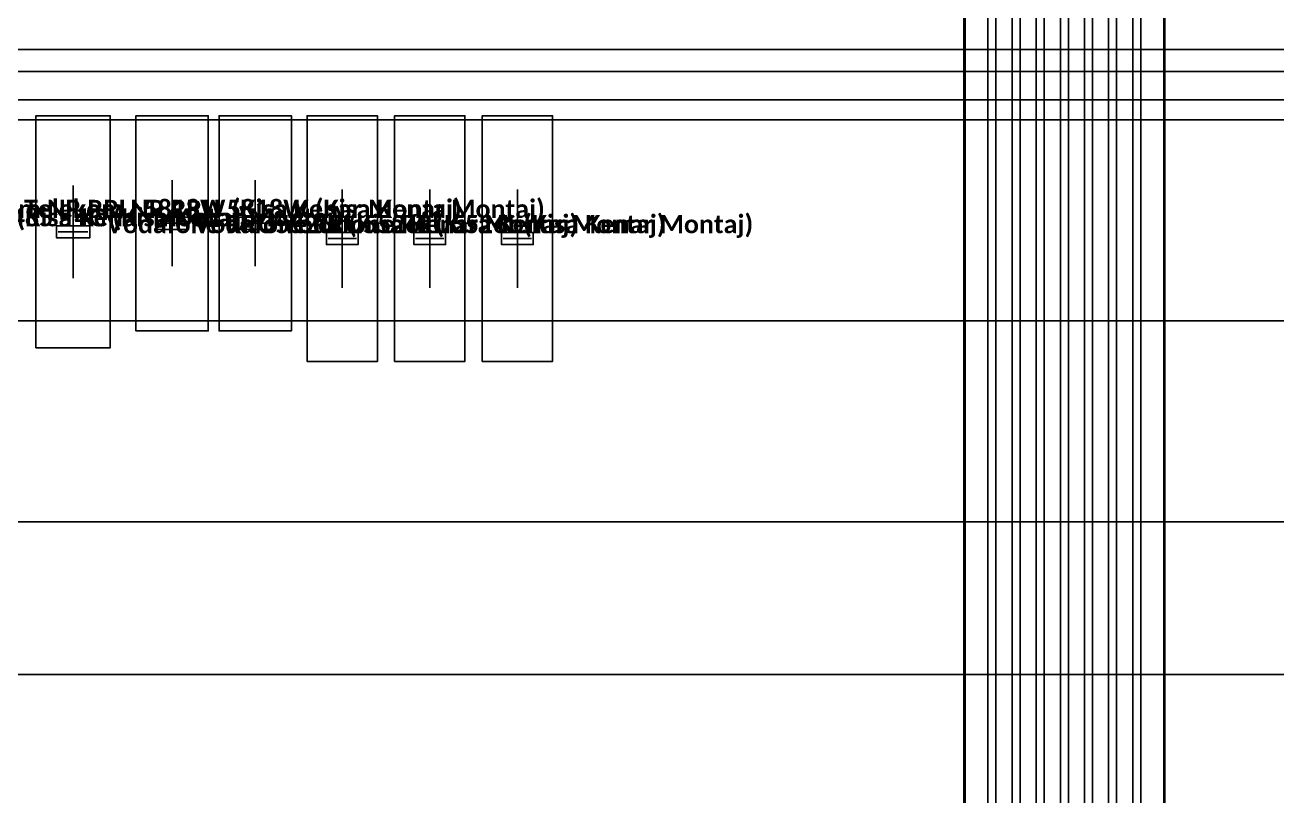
# Model space of a CAD drawing. Header units: metres. Extents: x -25 to 25, y -60.4 to 35.
# Drawn here: x -2.584 to 0.529, y 0.618 to 2.536 of the extents above; entities that cross this region are included whole.
import ezdxf
from ezdxf.enums import TextEntityAlignment as Align

# ---------------------------------------------------------------- set-up
doc = ezdxf.new("R2010")
doc.units = ezdxf.units.M
for name, color, linetype in [('CELIK_KIRIS_KOLON', 9, 'CONTINUOUS'), ('EKP_TURK_TELEKOM_RRU', 4, 'CONTINUOUS'), ('EKP_TURKCELL_RRU', 5, 'CONTINUOUS'), ('EKP_VODAFONE_RRU', 1, 'CONTINUOUS'), ('KBL_ENERJI_2X25', 5, 'CONTINUOUS'), ('MONTAJ_BORULARI', 2, 'CONTINUOUS'), ('TAVA_PROFILI', 6, 'CONTINUOUS'), ('ZEMIN_PLATFORM', 8, 'CONTINUOUS')]:
    doc.layers.add(name, color=color, linetype=linetype)
doc.styles.get("Standard").update_dxf_attribs({"font": 'calibrib.ttf'})

msp = doc.modelspace()

# ---------------------------------------------------------------- linework, layer by layer
at = {"layer": 'CELIK_KIRIS_KOLON'}
for p, q in [((6.5, 2.475, 2), (-6.5, 2.475, 2)), ((6.5, 2.475, 10), (-6.5, 2.475, 10)), ((-6.5, 2.35, 2), (6.5, 2.35, 2)), ((-6.5, 2.35, 10), (6.5, 2.35, 10))]:
    msp.add_line(p, q, dxfattribs=at)
for points in [[(-6.5, 2.35, 2), (6.5, 2.35, 2), (6.5, 2.475, 2), (-6.5, 2.475, 2)], [(-6.5, 2.35, 10), (6.5, 2.35, 10), (6.5, 2.475, 10), (-6.5, 2.475, 10)], [(-6.5, 2.475, 2), (6.5, 2.475, 2), (6.5, 2.475, 10), (-6.5, 2.475, 10)], [(-6.5, 2.35, 2), (6.5, 2.35, 2), (6.5, 2.35, 10), (-6.5, 2.35, 10)]]:
    msp.add_3dface(points, dxfattribs=at)
at = {"layer": 'EKP_TURK_TELEKOM_RRU'}
for p, q in [((-2.1285, 2.31, 21.31), (-2.3085, 2.31, 21.31)), ((-2.3085, 2.31, 21.31), (-2.3085, 1.775, 21.31)), ((-2.1285, 2.31, 21.945), (-2.3085, 2.31, 21.945)), ((-2.3085, 2.31, 21.945), (-2.3085, 1.775, 21.945)), ((-2.3085, 2.31, 21.31), (-2.3085, 2.31, 21.945)), ((-2.1285, 1.775, 21.31), (-2.1285, 2.31, 21.31)), ((-2.1285, 1.775, 21.945), (-2.1285, 2.31, 21.945)), ((-2.1285, 2.31, 21.31), (-2.1285, 2.31, 21.945)), ((-1.9218, 2.31, 21.31), (-2.1018, 2.31, 21.31)), ((-2.1018, 2.31, 21.31), (-2.1018, 1.775, 21.31)), ((-1.9218, 2.31, 21.945), (-2.1018, 2.31, 21.945)), ((-2.1018, 2.31, 21.945), (-2.1018, 1.775, 21.945)), ((-2.1018, 2.31, 21.31), (-2.1018, 2.31, 21.945)), ((-1.9218, 1.775, 21.31), (-1.9218, 2.31, 21.31)), ((-1.9218, 1.775, 21.945), (-1.9218, 2.31, 21.945)), ((-1.9218, 2.31, 21.31), (-1.9218, 2.31, 21.945)), ((-2.2185, 1.9355, 21.945), (-2.2185, 2.1495, 21.945)), ((-2.0118, 1.9355, 21.945), (-2.0118, 2.1495, 21.945)), ((-2.178, 2.0575, 21.945), (-2.259, 2.0575, 21.945)), ((-2.259, 2.0575, 21.945), (-2.259, 2.0275, 21.945)), ((-2.178, 2.0575, 21.975), (-2.259, 2.0575, 21.975)), ((-2.259, 2.0575, 21.975), (-2.259, 2.0275, 21.975)), ((-2.259, 2.0575, 21.945), (-2.259, 2.0575, 21.975)), ((-2.178, 2.0275, 21.945), (-2.178, 2.0575, 21.945)), ((-2.178, 2.0275, 21.975), (-2.178, 2.0575, 21.975)), ((-2.178, 2.0575, 21.945), (-2.178, 2.0575, 21.975)), ((-1.9713, 2.0575, 21.945), (-2.0523, 2.0575, 21.945)), ((-2.0523, 2.0575, 21.945), (-2.0523, 2.0275, 21.945)), ((-1.9713, 2.0575, 21.975), (-2.0523, 2.0575, 21.975)), ((-2.0523, 2.0575, 21.975), (-2.0523, 2.0275, 21.975)), ((-2.0523, 2.0575, 21.945), (-2.0523, 2.0575, 21.975)), ((-1.9713, 2.0275, 21.945), (-1.9713, 2.0575, 21.945)), ((-1.9713, 2.0275, 21.975), (-1.9713, 2.0575, 21.975)), ((-1.9713, 2.0575, 21.945), (-1.9713, 2.0575, 21.975)), ((-2.259, 2.0275, 21.945), (-2.178, 2.0275, 21.945)), ((-2.259, 2.0275, 21.975), (-2.178, 2.0275, 21.975)), ((-2.259, 2.0275, 21.945), (-2.259, 2.0275, 21.975)), ((-2.2545, 2.0425, 21.945), (-2.1825, 2.0425, 21.945)), ((-2.178, 2.0275, 21.945), (-2.178, 2.0275, 21.975)), ((-2.0523, 2.0275, 21.945), (-1.9713, 2.0275, 21.945)), ((-2.0523, 2.0275, 21.975), (-1.9713, 2.0275, 21.975)), ((-2.0523, 2.0275, 21.945), (-2.0523, 2.0275, 21.975)), ((-2.0478, 2.0425, 21.945), (-1.9758, 2.0425, 21.945)), ((-1.9713, 2.0275, 21.945), (-1.9713, 2.0275, 21.975)), ((-2.3085, 1.775, 21.31), (-2.1285, 1.775, 21.31)), ((-2.3085, 1.775, 21.945), (-2.1285, 1.775, 21.945)), ((-2.3085, 1.775, 21.31), (-2.3085, 1.775, 21.945)), ((-2.1285, 1.775, 21.31), (-2.1285, 1.775, 21.945)), ((-2.1018, 1.775, 21.31), (-1.9218, 1.775, 21.31)), ((-2.1018, 1.775, 21.945), (-1.9218, 1.775, 21.945)), ((-2.1018, 1.775, 21.31), (-2.1018, 1.775, 21.945)), ((-1.9218, 1.775, 21.31), (-1.9218, 1.775, 21.945))]:
    msp.add_line(p, q, dxfattribs=at)
for points in [[(-2.3085, 1.775, 21.31), (-2.1285, 1.775, 21.31), (-2.1285, 2.31, 21.31), (-2.3085, 2.31, 21.31)], [(-2.3085, 1.775, 21.945), (-2.1285, 1.775, 21.945), (-2.1285, 2.31, 21.945), (-2.3085, 2.31, 21.945)], [(-2.3085, 2.31, 21.31), (-2.1285, 2.31, 21.31), (-2.1285, 2.31, 21.945), (-2.3085, 2.31, 21.945)], [(-2.3085, 1.775, 21.31), (-2.3085, 2.31, 21.31), (-2.3085, 2.31, 21.945), (-2.3085, 1.775, 21.945)], [(-2.1285, 1.775, 21.31), (-2.1285, 2.31, 21.31), (-2.1285, 2.31, 21.945), (-2.1285, 1.775, 21.945)], [(-2.1018, 1.775, 21.31), (-1.9218, 1.775, 21.31), (-1.9218, 2.31, 21.31), (-2.1018, 2.31, 21.31)], [(-2.1018, 1.775, 21.945), (-1.9218, 1.775, 21.945), (-1.9218, 2.31, 21.945), (-2.1018, 2.31, 21.945)], [(-2.1018, 2.31, 21.31), (-1.9218, 2.31, 21.31), (-1.9218, 2.31, 21.945), (-2.1018, 2.31, 21.945)], [(-2.1018, 1.775, 21.31), (-2.1018, 2.31, 21.31), (-2.1018, 2.31, 21.945), (-2.1018, 1.775, 21.945)], [(-1.9218, 1.775, 21.31), (-1.9218, 2.31, 21.31), (-1.9218, 2.31, 21.945), (-1.9218, 1.775, 21.945)], [(-2.259, 2.0275, 21.945), (-2.178, 2.0275, 21.945), (-2.178, 2.0575, 21.945), (-2.259, 2.0575, 21.945)], [(-2.259, 2.0275, 21.975), (-2.178, 2.0275, 21.975), (-2.178, 2.0575, 21.975), (-2.259, 2.0575, 21.975)], [(-2.259, 2.0575, 21.945), (-2.178, 2.0575, 21.945), (-2.178, 2.0575, 21.975), (-2.259, 2.0575, 21.975)], [(-2.259, 2.0275, 21.945), (-2.259, 2.0575, 21.945), (-2.259, 2.0575, 21.975), (-2.259, 2.0275, 21.975)], [(-2.178, 2.0275, 21.945), (-2.178, 2.0575, 21.945), (-2.178, 2.0575, 21.975), (-2.178, 2.0275, 21.975)], [(-2.0523, 2.0275, 21.945), (-1.9713, 2.0275, 21.945), (-1.9713, 2.0575, 21.945), (-2.0523, 2.0575, 21.945)], [(-2.0523, 2.0275, 21.975), (-1.9713, 2.0275, 21.975), (-1.9713, 2.0575, 21.975), (-2.0523, 2.0575, 21.975)], [(-2.0523, 2.0575, 21.945), (-1.9713, 2.0575, 21.945), (-1.9713, 2.0575, 21.975), (-2.0523, 2.0575, 21.975)], [(-2.0523, 2.0275, 21.945), (-2.0523, 2.0575, 21.945), (-2.0523, 2.0575, 21.975), (-2.0523, 2.0275, 21.975)], [(-1.9713, 2.0275, 21.945), (-1.9713, 2.0575, 21.945), (-1.9713, 2.0575, 21.975), (-1.9713, 2.0275, 21.975)], [(-2.259, 2.0275, 21.945), (-2.178, 2.0275, 21.945), (-2.178, 2.0275, 21.975), (-2.259, 2.0275, 21.975)], [(-2.0523, 2.0275, 21.945), (-1.9713, 2.0275, 21.945), (-1.9713, 2.0275, 21.975), (-2.0523, 2.0275, 21.975)], [(-2.3085, 1.775, 21.31), (-2.1285, 1.775, 21.31), (-2.1285, 1.775, 21.945), (-2.3085, 1.775, 21.945)], [(-2.1018, 1.775, 21.31), (-1.9218, 1.775, 21.31), (-1.9218, 1.775, 21.945), (-2.1018, 1.775, 21.945)]]:
    msp.add_3dface(points, dxfattribs=at)
at = {"layer": 'EKP_TURKCELL_RRU'}
for p, q in [((-2.3721, 2.31, 21.2835), (-2.5571, 2.31, 21.2835)), ((-2.5571, 2.31, 21.2835), (-2.5571, 1.733, 21.2835)), ((-2.3721, 2.31, 21.9715), (-2.5571, 2.31, 21.9715)), ((-2.5571, 2.31, 21.9715), (-2.5571, 1.733, 21.9715)), ((-2.5571, 2.31, 21.2835), (-2.5571, 2.31, 21.9715)), ((-2.3721, 1.733, 21.2835), (-2.3721, 2.31, 21.2835)), ((-2.3721, 1.733, 21.9715), (-2.3721, 2.31, 21.9715)), ((-2.3721, 2.31, 21.2835), (-2.3721, 2.31, 21.9715)), ((-2.4646, 1.9061, 21.9715), (-2.4646, 2.1369, 21.9715)), ((-2.423, 2.0365, 21.9715), (-2.5062, 2.0365, 21.9715)), ((-2.5062, 2.0365, 21.9715), (-2.5062, 2.0065, 21.9715)), ((-2.423, 2.0365, 22.0015), (-2.5062, 2.0365, 22.0015)), ((-2.5062, 2.0365, 22.0015), (-2.5062, 2.0065, 22.0015)), ((-2.5062, 2.0365, 21.9715), (-2.5062, 2.0365, 22.0015)), ((-2.423, 2.0065, 21.9715), (-2.423, 2.0365, 21.9715)), ((-2.423, 2.0065, 22.0015), (-2.423, 2.0365, 22.0015)), ((-2.423, 2.0365, 21.9715), (-2.423, 2.0365, 22.0015)), ((-2.5062, 2.0065, 21.9715), (-2.423, 2.0065, 21.9715)), ((-2.5062, 2.0065, 22.0015), (-2.423, 2.0065, 22.0015)), ((-2.5062, 2.0065, 21.9715), (-2.5062, 2.0065, 22.0015)), ((-2.5016, 2.0215, 21.9715), (-2.4276, 2.0215, 21.9715)), ((-2.423, 2.0065, 21.9715), (-2.423, 2.0065, 22.0015)), ((-2.5571, 1.733, 21.2835), (-2.3721, 1.733, 21.2835)), ((-2.5571, 1.733, 21.9715), (-2.3721, 1.733, 21.9715)), ((-2.5571, 1.733, 21.2835), (-2.5571, 1.733, 21.9715)), ((-2.3721, 1.733, 21.2835), (-2.3721, 1.733, 21.9715))]:
    msp.add_line(p, q, dxfattribs=at)
for points in [[(-2.5571, 1.733, 21.2835), (-2.3721, 1.733, 21.2835), (-2.3721, 2.31, 21.2835), (-2.5571, 2.31, 21.2835)], [(-2.5571, 1.733, 21.9715), (-2.3721, 1.733, 21.9715), (-2.3721, 2.31, 21.9715), (-2.5571, 2.31, 21.9715)], [(-2.5571, 2.31, 21.2835), (-2.3721, 2.31, 21.2835), (-2.3721, 2.31, 21.9715), (-2.5571, 2.31, 21.9715)], [(-2.5571, 1.733, 21.2835), (-2.5571, 2.31, 21.2835), (-2.5571, 2.31, 21.9715), (-2.5571, 1.733, 21.9715)], [(-2.3721, 1.733, 21.2835), (-2.3721, 2.31, 21.2835), (-2.3721, 2.31, 21.9715), (-2.3721, 1.733, 21.9715)], [(-2.5062, 2.0065, 21.9715), (-2.423, 2.0065, 21.9715), (-2.423, 2.0365, 21.9715), (-2.5062, 2.0365, 21.9715)], [(-2.5062, 2.0065, 22.0015), (-2.423, 2.0065, 22.0015), (-2.423, 2.0365, 22.0015), (-2.5062, 2.0365, 22.0015)], [(-2.5062, 2.0365, 21.9715), (-2.423, 2.0365, 21.9715), (-2.423, 2.0365, 22.0015), (-2.5062, 2.0365, 22.0015)], [(-2.5062, 2.0065, 21.9715), (-2.5062, 2.0365, 21.9715), (-2.5062, 2.0365, 22.0015), (-2.5062, 2.0065, 22.0015)], [(-2.423, 2.0065, 21.9715), (-2.423, 2.0365, 21.9715), (-2.423, 2.0365, 22.0015), (-2.423, 2.0065, 22.0015)], [(-2.5062, 2.0065, 21.9715), (-2.423, 2.0065, 21.9715), (-2.423, 2.0065, 22.0015), (-2.5062, 2.0065, 22.0015)], [(-2.5571, 1.733, 21.2835), (-2.3721, 1.733, 21.2835), (-2.3721, 1.733, 21.9715), (-2.5571, 1.733, 21.9715)]]:
    msp.add_3dface(points, dxfattribs=at)
at = {"layer": 'EKP_VODAFONE_RRU'}
for p, q in [((-1.7078, 2.31, 21.31), (-1.8828, 2.31, 21.31)), ((-1.8828, 2.31, 21.31), (-1.8828, 1.699, 21.31)), ((-1.7078, 2.31, 21.945), (-1.8828, 2.31, 21.945)), ((-1.8828, 2.31, 21.945), (-1.8828, 1.699, 21.945)), ((-1.8828, 2.31, 21.31), (-1.8828, 2.31, 21.945)), ((-1.7078, 1.699, 21.31), (-1.7078, 2.31, 21.31)), ((-1.7078, 1.699, 21.945), (-1.7078, 2.31, 21.945)), ((-1.7078, 2.31, 21.31), (-1.7078, 2.31, 21.945)), ((-1.4904, 2.31, 21.31), (-1.6654, 2.31, 21.31)), ((-1.6654, 2.31, 21.31), (-1.6654, 1.699, 21.31)), ((-1.4904, 2.31, 21.945), (-1.6654, 2.31, 21.945)), ((-1.6654, 2.31, 21.945), (-1.6654, 1.699, 21.945)), ((-1.6654, 2.31, 21.31), (-1.6654, 2.31, 21.945)), ((-1.4904, 1.699, 21.31), (-1.4904, 2.31, 21.31)), ((-1.4904, 1.699, 21.945), (-1.4904, 2.31, 21.945)), ((-1.4904, 2.31, 21.31), (-1.4904, 2.31, 21.945)), ((-1.2725, 2.31, 21.31), (-1.4475, 2.31, 21.31)), ((-1.4475, 2.31, 21.31), (-1.4475, 1.699, 21.31)), ((-1.2725, 2.31, 21.945), (-1.4475, 2.31, 21.945)), ((-1.4475, 2.31, 21.945), (-1.4475, 1.699, 21.945)), ((-1.4475, 2.31, 21.31), (-1.4475, 2.31, 21.945)), ((-1.2725, 1.699, 21.31), (-1.2725, 2.31, 21.31)), ((-1.2725, 1.699, 21.945), (-1.2725, 2.31, 21.945)), ((-1.2725, 2.31, 21.31), (-1.2725, 2.31, 21.945)), ((-1.7953, 1.8823, 21.945), (-1.7953, 2.1267, 21.945)), ((-1.5779, 1.8823, 21.945), (-1.5779, 2.1267, 21.945)), ((-1.36, 1.8823, 21.945), (-1.36, 2.1267, 21.945)), ((-1.7559, 2.0195, 21.945), (-1.8347, 2.0195, 21.945)), ((-1.8347, 2.0195, 21.945), (-1.8347, 1.9895, 21.945)), ((-1.7559, 2.0195, 21.975), (-1.8347, 2.0195, 21.975)), ((-1.8347, 2.0195, 21.975), (-1.8347, 1.9895, 21.975)), ((-1.8347, 2.0195, 21.945), (-1.8347, 2.0195, 21.975)), ((-1.8303, 2.0045, 21.945), (-1.7603, 2.0045, 21.945)), ((-1.7559, 1.9895, 21.945), (-1.7559, 2.0195, 21.945)), ((-1.7559, 1.9895, 21.975), (-1.7559, 2.0195, 21.975)), ((-1.7559, 2.0195, 21.945), (-1.7559, 2.0195, 21.975)), ((-1.5385, 2.0195, 21.945), (-1.6172, 2.0195, 21.945)), ((-1.6172, 2.0195, 21.945), (-1.6172, 1.9895, 21.945)), ((-1.5385, 2.0195, 21.975), (-1.6172, 2.0195, 21.975)), ((-1.6172, 2.0195, 21.975), (-1.6172, 1.9895, 21.975)), ((-1.6172, 2.0195, 21.945), (-1.6172, 2.0195, 21.975)), ((-1.6129, 2.0045, 21.945), (-1.5429, 2.0045, 21.945)), ((-1.5385, 1.9895, 21.945), (-1.5385, 2.0195, 21.945)), ((-1.5385, 1.9895, 21.975), (-1.5385, 2.0195, 21.975)), ((-1.5385, 2.0195, 21.945), (-1.5385, 2.0195, 21.975)), ((-1.3206, 2.0195, 21.945), (-1.3994, 2.0195, 21.945)), ((-1.3994, 2.0195, 21.945), (-1.3994, 1.9895, 21.945)), ((-1.3206, 2.0195, 21.975), (-1.3994, 2.0195, 21.975)), ((-1.3994, 2.0195, 21.975), (-1.3994, 1.9895, 21.975)), ((-1.3994, 2.0195, 21.945), (-1.3994, 2.0195, 21.975)), ((-1.395, 2.0045, 21.945), (-1.325, 2.0045, 21.945)), ((-1.3206, 1.9895, 21.945), (-1.3206, 2.0195, 21.945)), ((-1.3206, 1.9895, 21.975), (-1.3206, 2.0195, 21.975)), ((-1.3206, 2.0195, 21.945), (-1.3206, 2.0195, 21.975)), ((-1.8347, 1.9895, 21.945), (-1.7559, 1.9895, 21.945)), ((-1.8347, 1.9895, 21.975), (-1.7559, 1.9895, 21.975)), ((-1.8347, 1.9895, 21.945), (-1.8347, 1.9895, 21.975)), ((-1.7559, 1.9895, 21.945), (-1.7559, 1.9895, 21.975)), ((-1.6172, 1.9895, 21.945), (-1.5385, 1.9895, 21.945)), ((-1.6172, 1.9895, 21.975), (-1.5385, 1.9895, 21.975)), ((-1.6172, 1.9895, 21.945), (-1.6172, 1.9895, 21.975)), ((-1.5385, 1.9895, 21.945), (-1.5385, 1.9895, 21.975)), ((-1.3994, 1.9895, 21.945), (-1.3206, 1.9895, 21.945)), ((-1.3994, 1.9895, 21.975), (-1.3206, 1.9895, 21.975)), ((-1.3994, 1.9895, 21.945), (-1.3994, 1.9895, 21.975)), ((-1.3206, 1.9895, 21.945), (-1.3206, 1.9895, 21.975)), ((-1.8828, 1.699, 21.31), (-1.7078, 1.699, 21.31)), ((-1.8828, 1.699, 21.945), (-1.7078, 1.699, 21.945)), ((-1.8828, 1.699, 21.31), (-1.8828, 1.699, 21.945)), ((-1.7078, 1.699, 21.31), (-1.7078, 1.699, 21.945)), ((-1.6654, 1.699, 21.31), (-1.4904, 1.699, 21.31)), ((-1.6654, 1.699, 21.945), (-1.4904, 1.699, 21.945)), ((-1.6654, 1.699, 21.31), (-1.6654, 1.699, 21.945)), ((-1.4904, 1.699, 21.31), (-1.4904, 1.699, 21.945)), ((-1.4475, 1.699, 21.31), (-1.2725, 1.699, 21.31)), ((-1.4475, 1.699, 21.945), (-1.2725, 1.699, 21.945)), ((-1.4475, 1.699, 21.31), (-1.4475, 1.699, 21.945)), ((-1.2725, 1.699, 21.31), (-1.2725, 1.699, 21.945))]:
    msp.add_line(p, q, dxfattribs=at)
for points in [[(-1.8828, 1.699, 21.31), (-1.7078, 1.699, 21.31), (-1.7078, 2.31, 21.31), (-1.8828, 2.31, 21.31)], [(-1.8828, 1.699, 21.945), (-1.7078, 1.699, 21.945), (-1.7078, 2.31, 21.945), (-1.8828, 2.31, 21.945)], [(-1.8828, 2.31, 21.31), (-1.7078, 2.31, 21.31), (-1.7078, 2.31, 21.945), (-1.8828, 2.31, 21.945)], [(-1.8828, 1.699, 21.31), (-1.8828, 2.31, 21.31), (-1.8828, 2.31, 21.945), (-1.8828, 1.699, 21.945)], [(-1.7078, 1.699, 21.31), (-1.7078, 2.31, 21.31), (-1.7078, 2.31, 21.945), (-1.7078, 1.699, 21.945)], [(-1.6654, 1.699, 21.31), (-1.4904, 1.699, 21.31), (-1.4904, 2.31, 21.31), (-1.6654, 2.31, 21.31)], [(-1.6654, 1.699, 21.945), (-1.4904, 1.699, 21.945), (-1.4904, 2.31, 21.945), (-1.6654, 2.31, 21.945)], [(-1.6654, 2.31, 21.31), (-1.4904, 2.31, 21.31), (-1.4904, 2.31, 21.945), (-1.6654, 2.31, 21.945)], [(-1.6654, 1.699, 21.31), (-1.6654, 2.31, 21.31), (-1.6654, 2.31, 21.945), (-1.6654, 1.699, 21.945)], [(-1.4904, 1.699, 21.31), (-1.4904, 2.31, 21.31), (-1.4904, 2.31, 21.945), (-1.4904, 1.699, 21.945)], [(-1.4475, 1.699, 21.31), (-1.2725, 1.699, 21.31), (-1.2725, 2.31, 21.31), (-1.4475, 2.31, 21.31)], [(-1.4475, 1.699, 21.945), (-1.2725, 1.699, 21.945), (-1.2725, 2.31, 21.945), (-1.4475, 2.31, 21.945)], [(-1.4475, 2.31, 21.31), (-1.2725, 2.31, 21.31), (-1.2725, 2.31, 21.945), (-1.4475, 2.31, 21.945)], [(-1.4475, 1.699, 21.31), (-1.4475, 2.31, 21.31), (-1.4475, 2.31, 21.945), (-1.4475, 1.699, 21.945)], [(-1.2725, 1.699, 21.31), (-1.2725, 2.31, 21.31), (-1.2725, 2.31, 21.945), (-1.2725, 1.699, 21.945)], [(-1.8347, 1.9895, 21.945), (-1.7559, 1.9895, 21.945), (-1.7559, 2.0195, 21.945), (-1.8347, 2.0195, 21.945)], [(-1.8347, 1.9895, 21.975), (-1.7559, 1.9895, 21.975), (-1.7559, 2.0195, 21.975), (-1.8347, 2.0195, 21.975)], [(-1.8347, 2.0195, 21.945), (-1.7559, 2.0195, 21.945), (-1.7559, 2.0195, 21.975), (-1.8347, 2.0195, 21.975)], [(-1.8347, 1.9895, 21.945), (-1.8347, 2.0195, 21.945), (-1.8347, 2.0195, 21.975), (-1.8347, 1.9895, 21.975)], [(-1.7559, 1.9895, 21.945), (-1.7559, 2.0195, 21.945), (-1.7559, 2.0195, 21.975), (-1.7559, 1.9895, 21.975)], [(-1.6172, 1.9895, 21.945), (-1.5385, 1.9895, 21.945), (-1.5385, 2.0195, 21.945), (-1.6172, 2.0195, 21.945)], [(-1.6172, 1.9895, 21.975), (-1.5385, 1.9895, 21.975), (-1.5385, 2.0195, 21.975), (-1.6172, 2.0195, 21.975)], [(-1.6172, 2.0195, 21.945), (-1.5385, 2.0195, 21.945), (-1.5385, 2.0195, 21.975), (-1.6172, 2.0195, 21.975)], [(-1.6172, 1.9895, 21.945), (-1.6172, 2.0195, 21.945), (-1.6172, 2.0195, 21.975), (-1.6172, 1.9895, 21.975)], [(-1.5385, 1.9895, 21.945), (-1.5385, 2.0195, 21.945), (-1.5385, 2.0195, 21.975), (-1.5385, 1.9895, 21.975)], [(-1.3994, 1.9895, 21.945), (-1.3206, 1.9895, 21.945), (-1.3206, 2.0195, 21.945), (-1.3994, 2.0195, 21.945)], [(-1.3994, 1.9895, 21.975), (-1.3206, 1.9895, 21.975), (-1.3206, 2.0195, 21.975), (-1.3994, 2.0195, 21.975)], [(-1.3994, 2.0195, 21.945), (-1.3206, 2.0195, 21.945), (-1.3206, 2.0195, 21.975), (-1.3994, 2.0195, 21.975)], [(-1.3994, 1.9895, 21.945), (-1.3994, 2.0195, 21.945), (-1.3994, 2.0195, 21.975), (-1.3994, 1.9895, 21.975)], [(-1.3206, 1.9895, 21.945), (-1.3206, 2.0195, 21.945), (-1.3206, 2.0195, 21.975), (-1.3206, 1.9895, 21.975)], [(-1.8347, 1.9895, 21.945), (-1.7559, 1.9895, 21.945), (-1.7559, 1.9895, 21.975), (-1.8347, 1.9895, 21.975)], [(-1.6172, 1.9895, 21.945), (-1.5385, 1.9895, 21.945), (-1.5385, 1.9895, 21.975), (-1.6172, 1.9895, 21.975)], [(-1.3994, 1.9895, 21.945), (-1.3206, 1.9895, 21.945), (-1.3206, 1.9895, 21.975), (-1.3994, 1.9895, 21.975)], [(-1.8828, 1.699, 21.31), (-1.7078, 1.699, 21.31), (-1.7078, 1.699, 21.945), (-1.8828, 1.699, 21.945)], [(-1.6654, 1.699, 21.31), (-1.4904, 1.699, 21.31), (-1.4904, 1.699, 21.945), (-1.6654, 1.699, 21.945)], [(-1.4475, 1.699, 21.31), (-1.2725, 1.699, 21.31), (-1.2725, 1.699, 21.945), (-1.4475, 1.699, 21.945)]]:
    msp.add_3dface(points, dxfattribs=at)
at = {"layer": 'KBL_ENERJI_2X25'}
for p, q in [((-0.19, 35, 7.66), (-0.19, -0.1, 7.66)), ((-0.19, 35, 7.68), (-0.19, -0.1, 7.68)), ((-0.19, 35, 7.69), (-0.19, -0.1, 7.69)), ((-0.19, 35, 7.71), (-0.19, -0.1, 7.71)), ((-0.17, -0.1, 7.66), (-0.17, 35, 7.66)), ((-0.17, -0.1, 7.68), (-0.17, 35, 7.68)), ((-0.17, -0.1, 7.69), (-0.17, 35, 7.69)), ((-0.17, -0.1, 7.71), (-0.17, 35, 7.71)), ((-0.13, 35, 7.66), (-0.13, -0.1, 7.66)), ((-0.13, 35, 7.68), (-0.13, -0.1, 7.68)), ((-0.13, 35, 7.69), (-0.13, -0.1, 7.69)), ((-0.13, 35, 7.71), (-0.13, -0.1, 7.71)), ((-0.11, -0.1, 7.66), (-0.11, 35, 7.66)), ((-0.11, -0.1, 7.68), (-0.11, 35, 7.68)), ((-0.11, -0.1, 7.69), (-0.11, 35, 7.69)), ((-0.11, -0.1, 7.71), (-0.11, 35, 7.71)), ((-0.07, 35, 7.66), (-0.07, -0.1, 7.66)), ((-0.07, 35, 7.68), (-0.07, -0.1, 7.68)), ((-0.07, 35, 7.69), (-0.07, -0.1, 7.69)), ((-0.07, 35, 7.71), (-0.07, -0.1, 7.71)), ((-0.05, -0.1, 7.66), (-0.05, 35, 7.66)), ((-0.05, -0.1, 7.68), (-0.05, 35, 7.68)), ((-0.05, -0.1, 7.69), (-0.05, 35, 7.69)), ((-0.05, -0.1, 7.71), (-0.05, 35, 7.71)), ((-0.01, 35, 7.66), (-0.01, -0.1, 7.66)), ((-0.01, 35, 7.68), (-0.01, -0.1, 7.68)), ((-0.01, 35, 7.69), (-0.01, -0.1, 7.69)), ((-0.01, 35, 7.71), (-0.01, -0.1, 7.71)), ((0.01, -0.1, 7.66), (0.01, 35, 7.66)), ((0.01, -0.1, 7.68), (0.01, 35, 7.68)), ((0.01, -0.1, 7.69), (0.01, 35, 7.69)), ((0.01, -0.1, 7.71), (0.01, 35, 7.71)), ((0.05, 35, 7.66), (0.05, -0.1, 7.66)), ((0.05, 35, 7.68), (0.05, -0.1, 7.68)), ((0.05, 35, 7.69), (0.05, -0.1, 7.69)), ((0.05, 35, 7.71), (0.05, -0.1, 7.71)), ((0.07, -0.1, 7.66), (0.07, 35, 7.66)), ((0.07, -0.1, 7.68), (0.07, 35, 7.68)), ((0.07, -0.1, 7.69), (0.07, 35, 7.69)), ((0.07, -0.1, 7.71), (0.07, 35, 7.71)), ((0.11, 35, 7.66), (0.11, -0.1, 7.66)), ((0.11, 35, 7.68), (0.11, -0.1, 7.68)), ((0.11, 35, 7.69), (0.11, -0.1, 7.69)), ((0.11, 35, 7.71), (0.11, -0.1, 7.71)), ((0.13, -0.1, 7.66), (0.13, 35, 7.66)), ((0.13, -0.1, 7.68), (0.13, 35, 7.68)), ((0.13, -0.1, 7.69), (0.13, 35, 7.69)), ((0.13, -0.1, 7.71), (0.13, 35, 7.71)), ((0.17, 35, 7.66), (0.17, -0.1, 7.66)), ((0.17, 35, 7.68), (0.17, -0.1, 7.68)), ((0.17, 35, 7.69), (0.17, -0.1, 7.69)), ((0.17, 35, 7.71), (0.17, -0.1, 7.71)), ((0.19, -0.1, 7.66), (0.19, 35, 7.66)), ((0.19, -0.1, 7.68), (0.19, 35, 7.68)), ((0.19, -0.1, 7.69), (0.19, 35, 7.69)), ((0.19, -0.1, 7.71), (0.19, 35, 7.71))]:
    msp.add_line(p, q, dxfattribs=at)
for points in [[(-0.19, -0.1, 7.66), (-0.17, -0.1, 7.66), (-0.17, 35, 7.66), (-0.19, 35, 7.66)], [(-0.19, -0.1, 7.68), (-0.17, -0.1, 7.68), (-0.17, 35, 7.68), (-0.19, 35, 7.68)], [(-0.19, -0.1, 7.66), (-0.19, 35, 7.66), (-0.19, 35, 7.68), (-0.19, -0.1, 7.68)], [(-0.19, -0.1, 7.69), (-0.17, -0.1, 7.69), (-0.17, 35, 7.69), (-0.19, 35, 7.69)], [(-0.19, -0.1, 7.71), (-0.17, -0.1, 7.71), (-0.17, 35, 7.71), (-0.19, 35, 7.71)], [(-0.19, -0.1, 7.69), (-0.19, 35, 7.69), (-0.19, 35, 7.71), (-0.19, -0.1, 7.71)], [(-0.17, -0.1, 7.66), (-0.17, 35, 7.66), (-0.17, 35, 7.68), (-0.17, -0.1, 7.68)], [(-0.17, -0.1, 7.69), (-0.17, 35, 7.69), (-0.17, 35, 7.71), (-0.17, -0.1, 7.71)], [(-0.13, -0.1, 7.66), (-0.11, -0.1, 7.66), (-0.11, 35, 7.66), (-0.13, 35, 7.66)], [(-0.13, -0.1, 7.68), (-0.11, -0.1, 7.68), (-0.11, 35, 7.68), (-0.13, 35, 7.68)], [(-0.13, -0.1, 7.66), (-0.13, 35, 7.66), (-0.13, 35, 7.68), (-0.13, -0.1, 7.68)], [(-0.13, -0.1, 7.69), (-0.11, -0.1, 7.69), (-0.11, 35, 7.69), (-0.13, 35, 7.69)], [(-0.13, -0.1, 7.71), (-0.11, -0.1, 7.71), (-0.11, 35, 7.71), (-0.13, 35, 7.71)], [(-0.13, -0.1, 7.69), (-0.13, 35, 7.69), (-0.13, 35, 7.71), (-0.13, -0.1, 7.71)], [(-0.11, -0.1, 7.66), (-0.11, 35, 7.66), (-0.11, 35, 7.68), (-0.11, -0.1, 7.68)], [(-0.11, -0.1, 7.69), (-0.11, 35, 7.69), (-0.11, 35, 7.71), (-0.11, -0.1, 7.71)], [(-0.07, -0.1, 7.66), (-0.05, -0.1, 7.66), (-0.05, 35, 7.66), (-0.07, 35, 7.66)], [(-0.07, -0.1, 7.68), (-0.05, -0.1, 7.68), (-0.05, 35, 7.68), (-0.07, 35, 7.68)], [(-0.07, -0.1, 7.66), (-0.07, 35, 7.66), (-0.07, 35, 7.68), (-0.07, -0.1, 7.68)], [(-0.07, -0.1, 7.69), (-0.05, -0.1, 7.69), (-0.05, 35, 7.69), (-0.07, 35, 7.69)], [(-0.07, -0.1, 7.71), (-0.05, -0.1, 7.71), (-0.05, 35, 7.71), (-0.07, 35, 7.71)], [(-0.07, -0.1, 7.69), (-0.07, 35, 7.69), (-0.07, 35, 7.71), (-0.07, -0.1, 7.71)], [(-0.05, -0.1, 7.66), (-0.05, 35, 7.66), (-0.05, 35, 7.68), (-0.05, -0.1, 7.68)], [(-0.05, -0.1, 7.69), (-0.05, 35, 7.69), (-0.05, 35, 7.71), (-0.05, -0.1, 7.71)], [(-0.01, -0.1, 7.66), (0.01, -0.1, 7.66), (0.01, 35, 7.66), (-0.01, 35, 7.66)], [(-0.01, -0.1, 7.68), (0.01, -0.1, 7.68), (0.01, 35, 7.68), (-0.01, 35, 7.68)], [(-0.01, -0.1, 7.66), (-0.01, 35, 7.66), (-0.01, 35, 7.68), (-0.01, -0.1, 7.68)], [(-0.01, -0.1, 7.69), (0.01, -0.1, 7.69), (0.01, 35, 7.69), (-0.01, 35, 7.69)], [(-0.01, -0.1, 7.71), (0.01, -0.1, 7.71), (0.01, 35, 7.71), (-0.01, 35, 7.71)], [(-0.01, -0.1, 7.69), (-0.01, 35, 7.69), (-0.01, 35, 7.71), (-0.01, -0.1, 7.71)], [(0.01, -0.1, 7.66), (0.01, 35, 7.66), (0.01, 35, 7.68), (0.01, -0.1, 7.68)], [(0.01, -0.1, 7.69), (0.01, 35, 7.69), (0.01, 35, 7.71), (0.01, -0.1, 7.71)], [(0.05, -0.1, 7.66), (0.07, -0.1, 7.66), (0.07, 35, 7.66), (0.05, 35, 7.66)], [(0.05, -0.1, 7.68), (0.07, -0.1, 7.68), (0.07, 35, 7.68), (0.05, 35, 7.68)], [(0.05, -0.1, 7.66), (0.05, 35, 7.66), (0.05, 35, 7.68), (0.05, -0.1, 7.68)], [(0.05, -0.1, 7.69), (0.07, -0.1, 7.69), (0.07, 35, 7.69), (0.05, 35, 7.69)], [(0.05, -0.1, 7.71), (0.07, -0.1, 7.71), (0.07, 35, 7.71), (0.05, 35, 7.71)], [(0.05, -0.1, 7.69), (0.05, 35, 7.69), (0.05, 35, 7.71), (0.05, -0.1, 7.71)], [(0.07, -0.1, 7.66), (0.07, 35, 7.66), (0.07, 35, 7.68), (0.07, -0.1, 7.68)], [(0.07, -0.1, 7.69), (0.07, 35, 7.69), (0.07, 35, 7.71), (0.07, -0.1, 7.71)], [(0.11, -0.1, 7.66), (0.13, -0.1, 7.66), (0.13, 35, 7.66), (0.11, 35, 7.66)], [(0.11, -0.1, 7.68), (0.13, -0.1, 7.68), (0.13, 35, 7.68), (0.11, 35, 7.68)], [(0.11, -0.1, 7.66), (0.11, 35, 7.66), (0.11, 35, 7.68), (0.11, -0.1, 7.68)], [(0.11, -0.1, 7.69), (0.13, -0.1, 7.69), (0.13, 35, 7.69), (0.11, 35, 7.69)], [(0.11, -0.1, 7.71), (0.13, -0.1, 7.71), (0.13, 35, 7.71), (0.11, 35, 7.71)], [(0.11, -0.1, 7.69), (0.11, 35, 7.69), (0.11, 35, 7.71), (0.11, -0.1, 7.71)], [(0.13, -0.1, 7.66), (0.13, 35, 7.66), (0.13, 35, 7.68), (0.13, -0.1, 7.68)], [(0.13, -0.1, 7.69), (0.13, 35, 7.69), (0.13, 35, 7.71), (0.13, -0.1, 7.71)], [(0.17, -0.1, 7.66), (0.19, -0.1, 7.66), (0.19, 35, 7.66), (0.17, 35, 7.66)], [(0.17, -0.1, 7.68), (0.19, -0.1, 7.68), (0.19, 35, 7.68), (0.17, 35, 7.68)], [(0.17, -0.1, 7.66), (0.17, 35, 7.66), (0.17, 35, 7.68), (0.17, -0.1, 7.68)], [(0.17, -0.1, 7.69), (0.19, -0.1, 7.69), (0.19, 35, 7.69), (0.17, 35, 7.69)], [(0.17, -0.1, 7.71), (0.19, -0.1, 7.71), (0.19, 35, 7.71), (0.17, 35, 7.71)], [(0.17, -0.1, 7.69), (0.17, 35, 7.69), (0.17, 35, 7.71), (0.17, -0.1, 7.71)], [(0.19, -0.1, 7.66), (0.19, 35, 7.66), (0.19, 35, 7.68), (0.19, -0.1, 7.68)], [(0.19, -0.1, 7.69), (0.19, 35, 7.69), (0.19, 35, 7.71), (0.19, -0.1, 7.71)]]:
    msp.add_3dface(points, dxfattribs=at)
at = {"layer": 'MONTAJ_BORULARI'}
for p, q in [((25, 2.42, -1.7), (-25, 2.42, -1.7)), ((25, 2.42, -0.2), (-25, 2.42, -0.2)), ((-25, 0.92, -1.7), (25, 0.92, -1.7)), ((-25, 0.92, -0.2), (25, 0.92, -0.2))]:
    msp.add_line(p, q, dxfattribs=at)
for points in [[(-25, 0.92, -1.7), (25, 0.92, -1.7), (25, 2.42, -1.7), (-25, 2.42, -1.7)], [(-25, 0.92, -0.2), (25, 0.92, -0.2), (25, 2.42, -0.2), (-25, 2.42, -0.2)], [(-25, 2.42, -1.7), (25, 2.42, -1.7), (25, 2.42, -0.2), (-25, 2.42, -0.2)], [(-25, 0.92, -1.7), (25, 0.92, -1.7), (25, 0.92, -0.2), (-25, 0.92, -0.2)]]:
    msp.add_3dface(points, dxfattribs=at)
at = {"layer": 'TAVA_PROFILI'}
for p, q in [((-0.25, 35, 7.65), (-0.25, -0.1, 7.65)), ((-0.25, 35, 7.653), (-0.25, -0.1, 7.653)), ((-0.25, 35, 7.65), (-0.25, -0.1, 7.65)), ((-0.25, 35, 7.8), (-0.25, -0.1, 7.8)), ((-0.247, -0.1, 7.65), (-0.247, 35, 7.65)), ((-0.247, -0.1, 7.8), (-0.247, 35, 7.8)), ((0.247, 35, 7.65), (0.247, -0.1, 7.65)), ((0.247, 35, 7.8), (0.247, -0.1, 7.8)), ((0.25, -0.1, 7.65), (0.25, 35, 7.65)), ((0.25, -0.1, 7.653), (0.25, 35, 7.653)), ((0.25, -0.1, 7.65), (0.25, 35, 7.65)), ((0.25, -0.1, 7.8), (0.25, 35, 7.8))]:
    msp.add_line(p, q, dxfattribs=at)
for points in [[(-0.25, -0.1, 7.65), (0.25, -0.1, 7.65), (0.25, 35, 7.65), (-0.25, 35, 7.65)], [(-0.25, -0.1, 7.653), (0.25, -0.1, 7.653), (0.25, 35, 7.653), (-0.25, 35, 7.653)], [(-0.25, -0.1, 7.65), (-0.25, 35, 7.65), (-0.25, 35, 7.653), (-0.25, -0.1, 7.653)], [(-0.25, -0.1, 7.65), (-0.247, -0.1, 7.65), (-0.247, 35, 7.65), (-0.25, 35, 7.65)], [(-0.25, -0.1, 7.8), (-0.247, -0.1, 7.8), (-0.247, 35, 7.8), (-0.25, 35, 7.8)], [(-0.25, -0.1, 7.65), (-0.25, 35, 7.65), (-0.25, 35, 7.8), (-0.25, -0.1, 7.8)], [(-0.247, -0.1, 7.65), (-0.247, 35, 7.65), (-0.247, 35, 7.8), (-0.247, -0.1, 7.8)], [(0.247, -0.1, 7.65), (0.25, -0.1, 7.65), (0.25, 35, 7.65), (0.247, 35, 7.65)], [(0.247, -0.1, 7.8), (0.25, -0.1, 7.8), (0.25, 35, 7.8), (0.247, 35, 7.8)], [(0.247, -0.1, 7.65), (0.247, 35, 7.65), (0.247, 35, 7.8), (0.247, -0.1, 7.8)], [(0.25, -0.1, 7.65), (0.25, 35, 7.65), (0.25, 35, 7.653), (0.25, -0.1, 7.653)], [(0.25, -0.1, 7.65), (0.25, 35, 7.65), (0.25, 35, 7.8), (0.25, -0.1, 7.8)]]:
    msp.add_3dface(points, dxfattribs=at)
at = {"layer": 'ZEMIN_PLATFORM'}
for p, q in [((6.5, 2.3, 3.5), (-6.5, 2.3, 3.5)), ((6.5, 2.3, 3.55), (-6.5, 2.3, 3.55)), ((6.5, 2.3, 7), (-6.5, 2.3, 7)), ((6.5, 2.3, 7.05), (-6.5, 2.3, 7.05)), ((-6.5, 1.8, 3.5), (6.5, 1.8, 3.5)), ((-6.5, 1.8, 3.55), (6.5, 1.8, 3.55)), ((-6.5, 1.8, 7), (6.5, 1.8, 7)), ((-6.5, 1.8, 7.05), (6.5, 1.8, 7.05)), ((3.7, 1.3, -0.05), (-3.7, 1.3, -0.05)), ((3.7, 1.3), (-3.7, 1.3)), ((3.7, 1.3, 7.45), (-3.7, 1.3, 7.45)), ((3.7, 1.3, 7.5), (-3.7, 1.3, 7.5))]:
    msp.add_line(p, q, dxfattribs=at)
for points in [[(-6.5, 1.8, 3.5), (6.5, 1.8, 3.5), (6.5, 2.3, 3.5), (-6.5, 2.3, 3.5)], [(-6.5, 1.8, 3.55), (6.5, 1.8, 3.55), (6.5, 2.3, 3.55), (-6.5, 2.3, 3.55)], [(-6.5, 2.3, 3.5), (6.5, 2.3, 3.5), (6.5, 2.3, 3.55), (-6.5, 2.3, 3.55)], [(-6.5, 1.8, 7), (6.5, 1.8, 7), (6.5, 2.3, 7), (-6.5, 2.3, 7)], [(-6.5, 1.8, 7.05), (6.5, 1.8, 7.05), (6.5, 2.3, 7.05), (-6.5, 2.3, 7.05)], [(-6.5, 2.3, 7), (6.5, 2.3, 7), (6.5, 2.3, 7.05), (-6.5, 2.3, 7.05)], [(-6.5, 1.8, 3.5), (6.5, 1.8, 3.5), (6.5, 1.8, 3.55), (-6.5, 1.8, 3.55)], [(-6.5, 1.8, 7), (6.5, 1.8, 7), (6.5, 1.8, 7.05), (-6.5, 1.8, 7.05)], [(-3.7, 0.1, -0.05), (3.7, 0.1, -0.05), (3.7, 1.3, -0.05), (-3.7, 1.3, -0.05)], [(-3.7, 0.1), (3.7, 0.1), (3.7, 1.3), (-3.7, 1.3)], [(-3.7, 1.3, -0.05), (3.7, 1.3, -0.05), (3.7, 1.3), (-3.7, 1.3)], [(-3.7, 0.1, 7.45), (3.7, 0.1, 7.45), (3.7, 1.3, 7.45), (-3.7, 1.3, 7.45)], [(-3.7, 0.1, 7.5), (3.7, 0.1, 7.5), (3.7, 1.3, 7.5), (-3.7, 1.3, 7.5)], [(-3.7, 1.3, 7.45), (3.7, 1.3, 7.45), (3.7, 1.3, 7.5), (-3.7, 1.3, 7.5)]]:
    msp.add_3dface(points, dxfattribs=at)

# ---------------------------------------------------------------- texts
at = {"layer": 'EKP_TURK_TELEKOM_RRU'}
for p in [(-2.2185, 2.0785), (-2.0118, 2.0785)]:
    msp.add_text('Turk Telekom NR RRU 5818W (Kisa Kenar Montaj)', height=0.045, dxfattribs=at).set_placement(p, align=Align.MIDDLE_CENTER)
at = {"layer": 'EKP_TURKCELL_RRU'}
for p in [(-2.7036, 2.0575), (-2.4646, 2.0575)]:
    msp.add_text('Turkcell LTE RRU4485 - 4G (Kisa Kenar Montaj)', height=0.045, dxfattribs=at).set_placement(p, align=Align.MIDDLE_CENTER)
at = {"layer": 'EKP_VODAFONE_RRU'}
for p in [(-1.7953, 2.0405), (-1.5779, 2.0405), (-1.36, 2.0405)]:
    msp.add_text('Vodafone RRU5526t (Kisa Kenar Montaj)', height=0.045, dxfattribs=at).set_placement(p, align=Align.MIDDLE_CENTER)

doc.saveas('drawing.dxf')
